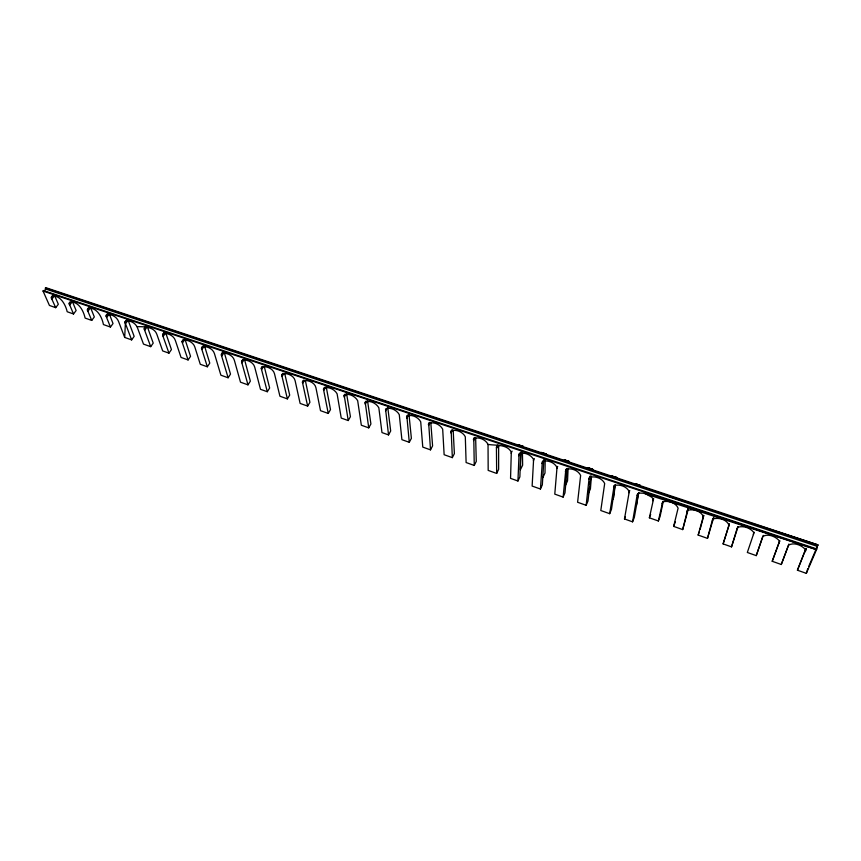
<?xml version="1.0" encoding="UTF-8"?>
<svg xmlns="http://www.w3.org/2000/svg" width="861" height="861" viewBox="0 0 861 861"><rect width="100%" height="100%" fill="white"/><g stroke="black" fill="none" stroke-linecap="round" stroke-linejoin="round"><path stroke-width="1.29" d="M144.766 330.226L147.317 326.653L153.215 343.13L150.718 346.671L144.218 329.063L145.509 326.33M131.636 339.891L125.523 323.758L128.106 320.227L134.165 336.382L131.636 339.891L124.694 337.426L125.491 320.981C130.129 320.055 135.93 323.284 137.469 327.772L143.486 344.099L150.718 346.671M545.196 459.688L544.991 473.044L542.796 477.629M653.65 498.541L649.377 517.805L658.353 520.98L662.722 501.909C668.093 500.284 675.96 502.706 678.102 508.162L673.646 526.394L682.687 529.59L688.326 508.969M182.51 342.893L185.007 339.266L190.539 356.346L188.096 359.952L181.994 341.742L182.683 340.138C187.364 339.277 193.445 342.366 194.834 347.026L200.279 364.278L207.35 366.786L201.496 348.274L202.238 346.692C206.931 345.853 213.108 348.888 214.443 353.613L220.89 375.202L228.122 377.775L221.309 354.926L222.106 353.344C226.809 352.526 233.094 355.518 234.364 360.307L240.499 382.187L247.99 384.856L241.543 361.717L242.393 360.146C247.118 359.349 253.5 362.287 254.716 367.13L260.485 389.301L267.308 391.733L261.227 368.314L262.131 366.754C266.867 365.979 273.368 368.874 274.508 373.782L279.922 396.221L287.391 398.891L281.719 375.192L282.677 373.631C287.423 372.888 294.031 375.73 295.119 380.702L300.123 403.422L307.646 406.101L302.405 382.123L303.416 380.584C308.173 379.862 314.911 382.65 315.922 387.687L320.507 410.675L328.256 413.441L323.467 389.194L324.543 387.654C329.3 386.901 334.778 389.538 337.092 393.768L341.236 418.069L348.221 420.555L344.174 395.134C348.823 392.82 355.292 396.383 357.67 400.666L361.329 425.226L368.734 427.863L365.204 402.184C369.918 399.913 376.461 403.4 378.829 407.77L381.972 432.577L388.537 434.913L385.534 408.997C390.302 406.779 396.921 410.191 399.278 414.625L401.904 439.67L409.276 442.296L406.855 416.143C411.676 413.969 418.36 417.305 420.717 421.815L422.773 447.107L430.511 449.862L428.692 423.461C433.567 421.33 440.348 424.591 442.683 429.187L444.136 454.716L452.337 457.643L451.186 431.006C456.104 428.918 462.97 432.093 465.306 436.775L466.113 462.54L474.26 465.446L473.787 438.583C478.759 436.538 485.722 439.637 488.036 444.405C495.441 445.697 507.183 443.932 511.305 452.208L510.551 478.372L517.945 481.008L519.872 476.876L520.668 452.886M517.945 481.008L519.075 453.758C524.155 451.821 531.312 454.759 533.594 459.688L532.13 486.067L540.439 489.016L542.333 484.851L543.883 459.645M521.002 451.993L520.41 469.719L522.638 465.209L522.433 452.025M163.181 336.403L165.71 332.809L171.436 349.588L168.96 353.15L162.654 335.252L163.956 332.497M682.687 529.59L687.842 508.883M568.131 468.298L567.528 480.922L565.343 485.593L565.817 480.352M540.439 489.016L542.355 461.561C547.478 459.677 554.742 462.529 557.013 467.534L554.785 494.128L563.116 497.098L564.977 492.879L567.151 468.416M703.652 515.308L698.153 535.068L707.484 538.373L712.488 519.7L713.306 518.86C718.763 517.353 726.921 519.603 728.998 525.232L723.111 543.904L731.527 546.875L737.92 527.04M591.442 476.198L590.409 488.94L588.267 493.697M563.116 497.098L565.838 469.439C571.015 467.598 578.398 470.364 580.637 475.466L577.602 502.254L586.158 505.299L587.977 501.048L590.904 476.381M566.161 476.424L566.742 469.88M731.527 546.875L737.242 527.997L738.103 527.18C743.56 525.63 750.297 527.922 753.741 532.421L753.386 534.552M586.158 505.299L589.107 478.307L590.043 476.144M615.098 485.636L613.764 497.152L612.709 499.552M588.418 492.374L588.892 488.391M589.355 484.42L589.667 481.773M589.107 478.307L589.731 477.446C594.962 475.659 602.452 478.339 604.68 483.527L600.795 510.519L609.685 513.683L614.151 485.626C619.425 483.893 627.045 486.497 629.24 491.771L624.483 518.957L632.566 521.831L634.299 517.504L638.808 492.46M615.174 484.528L611.461 509.389L609.685 513.683M636.494 505.116L638.227 493.536M488.036 444.405L488.176 470.397L496.668 473.432L498.637 469.331L498.637 445.492M632.566 521.831L637.248 494.451L639.292 493.084L643.404 493.213L816.508 549.652L806.337 573.361L797.426 570.208L805.971 548.382M663.185 501.845L660.064 516.568L658.353 520.98M700.122 529.332L703.814 515.545M713.694 517.493L707.484 538.373M729.321 524.134L723.111 543.904M806.337 573.361L807.758 568.68M797.426 570.208L806.122 548.339M805.024 551.879L806.391 548.586M779.635 540.902L772.22 561.286L781.282 564.493L788.913 544.034M772.22 561.286L779.786 540.816M754.171 532.238L747.326 552.471L756.249 555.625L763.276 535.391M737.134 529.095L737.931 526.792M728.481 526.189L729.289 523.897M756.249 555.625L762.728 536.543C767.894 533.239 775.89 536.5 779.453 541.042L779.033 543.162M712.402 520.787L713.64 517.375M698.153 535.068L699.38 531.711M686.938 512.241L688.208 508.862M673.646 526.394L675.336 521.96M661.969 503.857L662.841 501.629M781.282 564.493L788.547 545.207C793.831 541.978 801.903 545.142 805.509 549.77L805.659 550.954M649.377 517.805L650.668 514.512M637.258 495.559L638.152 493.353M624.483 518.957L625.355 516.794M628.874 492.75L629.768 490.544M613.538 487.595L614.453 485.41M652.767 500.768L652.853 498.605L651.852 497.292L645.815 493.859M808.78 566.301L817.95 544.884L45.751 287.639L45.342 288.166L45.73 289.038L817.39 546.401L816.389 549.716L816.723 548.92L43.459 290.544L43.05 291.061L49.432 305.451L55.707 307.668L58.344 304.267L54.609 295.635M639.519 485.098L636.021 483.871M589.182 479.426L590.581 476.176M565.354 471.419L566.312 469.277M556.733 468.535L557.702 466.393M592.056 469.073L588.633 467.878M541.924 463.562L543.388 460.377M533.357 460.678L534.337 458.569M568.497 461.216L565.117 460.032M518.709 455.76L520.205 452.606M511.09 453.209L512.091 451.11M496.668 473.432L496.431 447.214L497.443 445.126M496.614 448.344L498.132 445.223M474.26 465.446L476.273 461.388L475.649 437.775M473.539 440.595L475.089 437.506M702.824 517.569L703.308 516.611C701.188 511.079 693.18 508.733 687.767 510.304L686.992 511.143M473.335 439.465L474.368 437.41M452.337 457.643L454.382 453.618L453.177 430.242M450.766 431.899L451.821 429.854M450.992 433.029L452.574 429.962M430.511 449.862L432.588 445.88L430.812 422.729M428.304 424.365L429.381 422.342M428.563 425.495L430.166 422.46M409.276 442.296L411.386 438.346L408.953 414.173L406.779 418.188M406.5 417.047L407.587 415.045M388.537 434.913L390.679 430.995L387.73 407.07M496.431 447.214L498.024 445.772L499.66 445.578M385.513 411.052L387.17 408.071M368.734 427.863L370.908 423.978L367.475 400.3M364.903 403.099L366.022 401.129M365.236 404.24L366.915 401.28M348.221 420.555L350.427 416.702L346.52 393.283M343.894 396.049L345.035 394.101M344.249 397.19L345.95 394.263M328.256 413.441L330.495 409.621L326.147 386.471M323.467 389.194L324.619 387.256M323.833 390.345L325.566 387.439M307.646 406.101L309.917 402.313L305.397 380.713M302.405 382.123L303.567 380.207M302.792 383.274L304.546 380.401M287.391 398.891L289.694 395.134L284.787 373.792M281.719 375.192L282.903 373.287M282.128 376.343L283.904 373.491M267.308 391.733L269.633 388.02L264.37 366.937M261.227 368.314L262.433 366.431M261.669 369.466L263.455 366.646M247.99 384.856L250.347 381.165L244.427 359.134L241.995 362.868M228.122 377.775L230.5 374.126L224.237 352.375L221.783 356.077M241.543 361.717L242.759 359.844M221.417 353.989L222.644 352.138M221.309 354.926L223.15 352.16M207.35 366.786L209.772 363.159L204.466 345.767L201.991 349.437M201.496 348.274L203.357 345.53M181.994 341.742L183.253 339.923M162.654 335.252L164.548 332.55M144.218 329.063L146.133 326.384M125.523 323.758L124.953 322.606L126.89 319.948M87.951 311.155L90.577 307.678L94.333 316.966L91.74 320.421L87.359 309.992L87.79 308.356C96.841 306.785 102.061 317.192 103.428 324.565L110.456 327.051L113.028 323.564L109.315 313.931M110.456 327.051L106.118 316.278L107.388 313.576M106.118 316.278L108.066 313.652M106.699 317.44L109.304 313.942M87.359 309.992L89.329 307.388M73.519 313.974L76.134 310.541L72.389 301.576L69.73 305.031L73.519 313.974L67.19 311.736C65.576 304.686 60.335 294.71 51.649 296.249L51.294 297.895L55.707 307.668M69.73 305.031L69.117 303.868L70.441 302.146M106.086 315.32L106.603 314.652C111.22 313.716 116.945 316.988 118.527 321.411L124.694 337.426M51.294 297.895L53.296 295.334M51.929 299.058L54.598 295.635M45.73 289.038L43.846 291.416L43.459 290.544M144.228 328.106L145.886 327.148M162.686 334.294L163.289 333.637C167.949 332.755 173.933 335.898 175.375 340.493L181.036 357.433L188.096 359.952M137.222 326.717C143.798 326.534 154.151 326.663 156.831 334.272L162.675 350.922L168.96 353.15M639.346 485.808L636.064 484.668M587.859 468.341L592.131 469.826M568.12 461.84L564.332 460.484M541.192 452.918L544.884 454.253M518.268 445.298L517.719 445.159L521.863 446.601M669.201 496.442L695.925 505.149M723.864 514.243L817.95 544.884L817.735 545.605L45.342 288.166M43.05 291.061L816.508 549.652M612.957 476.865L616.196 477.995L612.612 476.79M91.74 320.421L85.099 318.075C83.603 310.864 78.373 300.672 69.504 302.233L69.117 303.868M124.942 321.648L124.953 322.606M640.261 485.356L635.149 483.86L640.261 485.356M616.831 477.489L611.751 476.004L616.831 477.489M592.777 469.331L587.74 467.857L592.777 469.331M569.218 461.474L564.224 460.011L569.218 461.474M546.046 453.898L541.095 452.445L546.046 453.898M523.09 446.267L518.171 444.836L523.09 446.267"/></g></svg>
